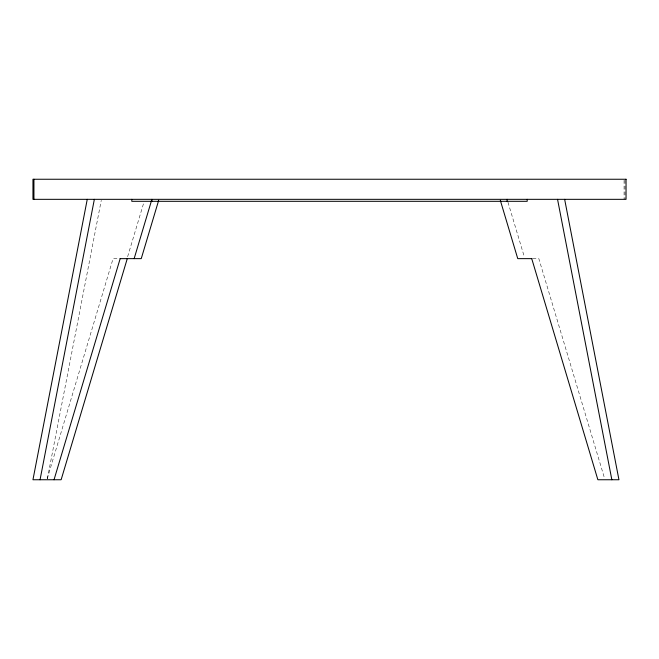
<?xml version="1.0" encoding="UTF-8"?>
<svg xmlns="http://www.w3.org/2000/svg" width="659" height="659" viewBox="0 0 659 659"><rect width="100%" height="100%" fill="white"/><g stroke="black" fill="none" stroke-linecap="round" stroke-linejoin="round"><path stroke-width="0.49" stroke-dasharray="3.29 2.47" d="M47.349 478.747L101.264 200.344M47.226 478.772L113.068 258.641L119.057 258.641M127.624 256.697L143.917 202.255M532.744 258.641L538.831 258.641L604.674 478.772M507.99 202.255L524.276 256.697M625.061 180.253L625.061 199.331M624.073 180.253L624.073 199.331"/><path stroke-width="0.99" d="M87.252 199.331L32.95 479.752L61.13 479.752L127.269 258.641M40.051 479.752L94.352 199.331M54.03 479.752L120.169 258.641M134.148 258.641L151.595 200.303M158.695 200.303L141.248 258.641L120.053 258.641M531.846 258.641L517.752 258.641L500.305 200.303M531.731 258.641L597.87 479.752L618.949 479.752L564.648 199.331M557.547 199.331L611.849 479.752M527.2 199.331L527.2 201.308L131.8 201.308L131.8 199.331M507.117 199.331L507.117 201.308M151.891 199.331L151.891 201.308M33.939 179.248L33.939 199.331M626.05 179.248L32.95 179.248L32.95 199.331L626.05 199.331L626.05 179.248"/></g></svg>
